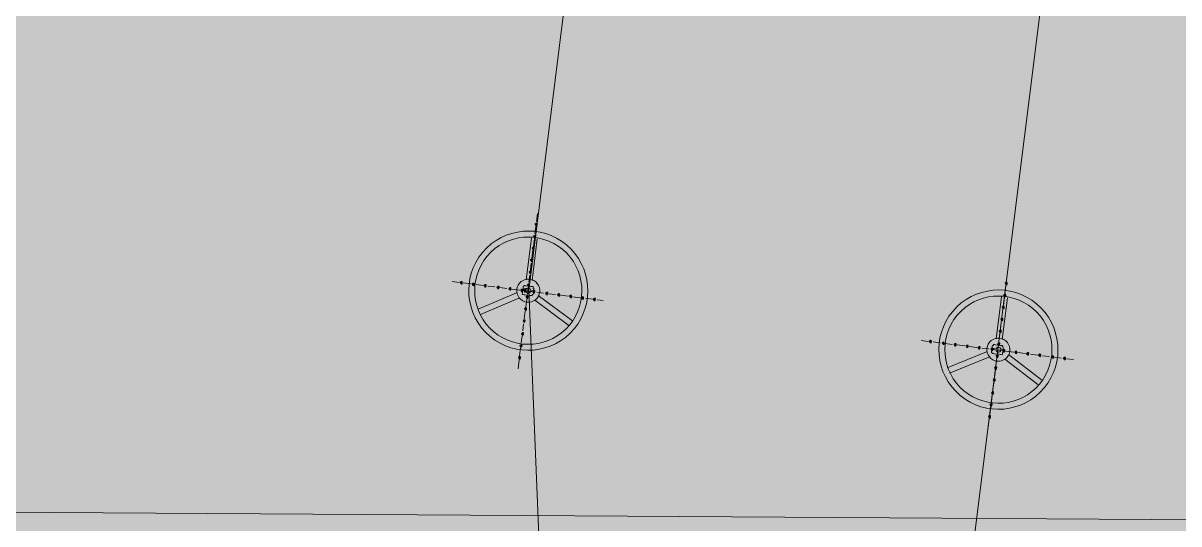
# Model space of a CAD drawing. Header units: metres. Extents: x -4 to 509425, y 7549 to 4732445.
# Drawn here: x 475985.81 to 475995.58, y 4719731.63 to 4719735.86 of the extents above; entities that cross this region are included whole.
import ezdxf

# ---------------------------------------------------------------- set-up
doc = ezdxf.new("R2010")
doc.units = ezdxf.units.M
doc.header["$LTSCALE"] = 0.01
doc.header["$MEASUREMENT"] = 0
doc.layers.get('0').update_dxf_attribs({"lineweight": 0})
doc.layers.add('_SUBESTACIÓN', color=1, linetype='Continuous')
doc.layers.add('SUBESTACION LA VID', color=253, linetype='Continuous')

# ---------------------------------------------------------------- blocks, each defined once
blk = doc.blocks.new('A$Cfff6051d')
at = {"layer": 'SUBESTACION LA VID', "transparency": 33554687}
h = blk.add_hatch(color=256, dxfattribs=at)
h.dxf.hatch_style = 2
h.paths.add_polyline_path([(475990.1581, 4719734.1615), (475990.1591, 4719734.1699), (475990.1507, 4719734.1709), (475990.1413, 4719734.1636), (475990.1486, 4719734.1541), (475990.157, 4719734.1531)])
h = blk.add_hatch(color=256, dxfattribs=at)
h.dxf.hatch_style = 2
h.paths.add_polyline_path([(475990.1454, 4719734.0607), (475990.1465, 4719734.0691), (475990.1381, 4719734.0701), (475990.1286, 4719734.0628), (475990.136, 4719734.0533), (475990.1444, 4719734.0523)])
h = blk.add_hatch(color=256, dxfattribs=at)
h.dxf.hatch_style = 2
h.paths.add_polyline_path([(475990.1328, 4719733.9599), (475990.1338, 4719733.9683), (475990.1254, 4719733.9693), (475990.116, 4719733.962), (475990.1233, 4719733.9525), (475990.1317, 4719733.9515)])
h = blk.add_hatch(color=256, dxfattribs=at)
h.dxf.hatch_style = 2
h.paths.add_polyline_path([(475990.1202, 4719733.8591), (475990.1212, 4719733.8675), (475990.1128, 4719733.8685), (475990.1034, 4719733.8612), (475990.1107, 4719733.8517), (475990.1191, 4719733.8507)])
h = blk.add_hatch(color=256, dxfattribs=at)
h.dxf.hatch_style = 2
h.paths.add_polyline_path([(475990.1075, 4719733.7583), (475990.1086, 4719733.7667), (475990.1002, 4719733.7677), (475990.0907, 4719733.7604), (475990.0981, 4719733.7509), (475990.1065, 4719733.7499)])
h = blk.add_hatch(color=256, dxfattribs=at)
h.dxf.hatch_style = 2
h.paths.add_polyline_path([(475989.5247, 4719733.6692), (475989.5257, 4719733.6776), (475989.5173, 4719733.6787), (475989.5079, 4719733.6713), (475989.5152, 4719733.6619), (475989.5236, 4719733.6608)])
h = blk.add_hatch(color=256, dxfattribs=at)
h.dxf.hatch_style = 2
h.paths.add_polyline_path([(475989.6255, 4719733.6566), (475989.6265, 4719733.665), (475989.6181, 4719733.6661), (475989.6087, 4719733.6587), (475989.616, 4719733.6492), (475989.6244, 4719733.6482)])
h = blk.add_hatch(color=256, dxfattribs=at)
h.dxf.hatch_style = 2
h.paths.add_polyline_path([(475994.1314, 4719733.6634), (475994.1325, 4719733.6718), (475994.1241, 4719733.6728), (475994.1146, 4719733.6655), (475994.122, 4719733.656), (475994.1304, 4719733.655)])
h = blk.add_hatch(color=256, dxfattribs=at)
h.dxf.hatch_style = 2
h.paths.add_polyline_path([(475989.7263, 4719733.644), (475989.7273, 4719733.6524), (475989.7189, 4719733.6534), (475989.7095, 4719733.6461), (475989.7168, 4719733.6366), (475989.7252, 4719733.6356)])
h = blk.add_hatch(color=256, dxfattribs=at)
h.dxf.hatch_style = 2
h.paths.add_polyline_path([(475989.8355, 4719733.6303), (475989.8365, 4719733.6387), (475989.8281, 4719733.6397), (475989.8187, 4719733.6324), (475989.826, 4719733.6229), (475989.8344, 4719733.6219)])
h = blk.add_hatch(color=256, dxfattribs=at)
h.dxf.hatch_style = 2
h.paths.add_polyline_path([(475989.9363, 4719733.6176), (475989.9374, 4719733.626), (475989.929, 4719733.6271), (475989.9195, 4719733.6197), (475989.9268, 4719733.6103), (475989.9352, 4719733.6092)])
h = blk.add_hatch(color=256, dxfattribs=at)
h.dxf.hatch_style = 2
h.paths.add_polyline_path([(475990.0371, 4719733.605), (475990.0382, 4719733.6134), (475990.0298, 4719733.6144), (475990.0203, 4719733.6071), (475990.0277, 4719733.5976), (475990.0361, 4719733.5966)])
h = blk.add_hatch(color=256, dxfattribs=at)
h.dxf.hatch_style = 2
h.paths.add_polyline_path([(475990.0623, 4719733.6018), (475990.0634, 4719733.6102), (475990.055, 4719733.6113), (475990.0455, 4719733.6039), (475990.0529, 4719733.5945), (475990.0613, 4719733.5934)])
h = blk.add_hatch(color=256, dxfattribs=at)
h.dxf.hatch_style = 2
h.paths.add_polyline_path([(475990.0634, 4719733.6102), (475990.0644, 4719733.6186), (475990.056, 4719733.6197), (475990.0466, 4719733.6123), (475990.0539, 4719733.6029), (475990.0623, 4719733.6018)])
h = blk.add_hatch(color=256, dxfattribs=at)
h.dxf.hatch_style = 2
h.paths.add_polyline_path([(475990.0938, 4719733.6491), (475990.0949, 4719733.6575), (475990.0865, 4719733.6585), (475990.077, 4719733.6512), (475990.0844, 4719733.6417), (475990.0928, 4719733.6407)])
h = blk.add_hatch(color=256, dxfattribs=at)
h.dxf.hatch_style = 2
h.paths.add_polyline_path([(475990.1379, 4719733.5924), (475990.139, 4719733.6008), (475990.1306, 4719733.6018), (475990.1211, 4719733.5945), (475990.1285, 4719733.585), (475990.1369, 4719733.584)])
h = blk.add_hatch(color=256, dxfattribs=at)
h.dxf.hatch_style = 2
h.paths.add_polyline_path([(475990.2471, 4719733.5787), (475990.2482, 4719733.5871), (475990.2398, 4719733.5881), (475990.2303, 4719733.5808), (475990.2377, 4719733.5713), (475990.2461, 4719733.5703)])
h = blk.add_hatch(color=256, dxfattribs=at)
h.dxf.hatch_style = 2
h.paths.add_polyline_path([(475990.3479, 4719733.566), (475990.349, 4719733.5744), (475990.3406, 4719733.5755), (475990.3311, 4719733.5681), (475990.3385, 4719733.5587), (475990.3469, 4719733.5576)])
h = blk.add_hatch(color=256, dxfattribs=at)
h.dxf.hatch_style = 2
h.paths.add_polyline_path([(475994.1188, 4719733.5626), (475994.1198, 4719733.571), (475994.1114, 4719733.572), (475994.102, 4719733.5647), (475994.1093, 4719733.5552), (475994.1177, 4719733.5542)])
h = blk.add_hatch(color=256, dxfattribs=at)
h.dxf.hatch_style = 2
h.paths.add_polyline_path([(475990.0812, 4719733.5483), (475990.0822, 4719733.5567), (475990.0738, 4719733.5577), (475990.0644, 4719733.5504), (475990.0717, 4719733.5409), (475990.0801, 4719733.5399)])
h = blk.add_hatch(color=256, dxfattribs=at)
h.dxf.hatch_style = 2
h.paths.add_polyline_path([(475990.4487, 4719733.5534), (475990.4498, 4719733.5618), (475990.4414, 4719733.5628), (475990.4319, 4719733.5555), (475990.4393, 4719733.546), (475990.4477, 4719733.545)])
h = blk.add_hatch(color=256, dxfattribs=at)
h.dxf.hatch_style = 2
h.paths.add_polyline_path([(475990.5495, 4719733.5408), (475990.5506, 4719733.5492), (475990.5422, 4719733.5502), (475990.5327, 4719733.5429), (475990.5401, 4719733.5334), (475990.5485, 4719733.5323)])
h = blk.add_hatch(color=256, dxfattribs=at)
h.dxf.hatch_style = 2
h.paths.add_polyline_path([(475990.6503, 4719733.5281), (475990.6514, 4719733.5365), (475990.643, 4719733.5376), (475990.6335, 4719733.5302), (475990.6409, 4719733.5208), (475990.6493, 4719733.5197)])
h = blk.add_hatch(color=256, dxfattribs=at)
h.dxf.hatch_style = 2
h.paths.add_polyline_path([(475994.1061, 4719733.4617), (475994.1072, 4719733.4701), (475994.0988, 4719733.4712), (475994.0893, 4719733.4639), (475994.0967, 4719733.4544), (475994.1051, 4719733.4533)])
h = blk.add_hatch(color=256, dxfattribs=at)
h.dxf.hatch_style = 2
h.paths.add_polyline_path([(475990.0685, 4719733.4475), (475990.0696, 4719733.4559), (475990.0612, 4719733.4569), (475990.0517, 4719733.4496), (475990.0591, 4719733.4401), (475990.0675, 4719733.4391)])
h = blk.add_hatch(color=256, dxfattribs=at)
h.dxf.hatch_style = 2
h.paths.add_polyline_path([(475990.0559, 4719733.3467), (475990.057, 4719733.3551), (475990.0486, 4719733.3561), (475990.0391, 4719733.3488), (475990.0465, 4719733.3393), (475990.0549, 4719733.3383)])
h = blk.add_hatch(color=256, dxfattribs=at)
h.dxf.hatch_style = 2
h.paths.add_polyline_path([(475994.0935, 4719733.3609), (475994.0946, 4719733.3693), (475994.0862, 4719733.3704), (475994.0767, 4719733.3631), (475994.0841, 4719733.3536), (475994.0925, 4719733.3525)])
h = blk.add_hatch(color=256, dxfattribs=at)
h.dxf.hatch_style = 2
h.paths.add_polyline_path([(475990.0422, 4719733.2375), (475990.0433, 4719733.2459), (475990.0349, 4719733.2469), (475990.0254, 4719733.2396), (475990.0328, 4719733.2301), (475990.0412, 4719733.2291)])
h = blk.add_hatch(color=256, dxfattribs=at)
h.dxf.hatch_style = 2
h.paths.add_polyline_path([(475993.4896, 4719733.1722), (475993.4907, 4719733.1806), (475993.4823, 4719733.1816), (475993.4728, 4719733.1743), (475993.4802, 4719733.1648), (475993.4886, 4719733.1637)])
h = blk.add_hatch(color=256, dxfattribs=at)
h.dxf.hatch_style = 2
h.paths.add_polyline_path([(475994.0809, 4719733.2601), (475994.0819, 4719733.2685), (475994.0735, 4719733.2696), (475994.0641, 4719733.2622), (475994.0714, 4719733.2528), (475994.0798, 4719733.2517)])
h = blk.add_hatch(color=256, dxfattribs=at)
h.dxf.hatch_style = 2
h.paths.add_polyline_path([(475990.0296, 4719733.1367), (475990.0306, 4719733.1451), (475990.0222, 4719733.1461), (475990.0128, 4719733.1388), (475990.0201, 4719733.1293), (475990.0285, 4719733.1283)])
h = blk.add_hatch(color=256, dxfattribs=at)
h.dxf.hatch_style = 2
h.paths.add_polyline_path([(475993.5988, 4719733.1585), (475993.5999, 4719733.1669), (475993.5915, 4719733.1679), (475993.582, 4719733.1606), (475993.5894, 4719733.1511), (475993.5978, 4719733.1501)])
h = blk.add_hatch(color=256, dxfattribs=at)
h.dxf.hatch_style = 2
h.paths.add_polyline_path([(475993.6997, 4719733.1458), (475993.7007, 4719733.1542), (475993.6923, 4719733.1553), (475993.6829, 4719733.1479), (475993.6902, 4719733.1385), (475993.6986, 4719733.1374)])
h = blk.add_hatch(color=256, dxfattribs=at)
h.dxf.hatch_style = 2
h.paths.add_polyline_path([(475993.8005, 4719733.1332), (475993.8015, 4719733.1416), (475993.7931, 4719733.1426), (475993.7837, 4719733.1353), (475993.791, 4719733.1258), (475993.7994, 4719733.1248)])
h = blk.add_hatch(color=256, dxfattribs=at)
h.dxf.hatch_style = 2
h.paths.add_polyline_path([(475993.9013, 4719733.1205), (475993.9023, 4719733.1289), (475993.8939, 4719733.13), (475993.8845, 4719733.1227), (475993.8918, 4719733.1132), (475993.9002, 4719733.1121)])
h = blk.add_hatch(color=256, dxfattribs=at)
h.dxf.hatch_style = 2
h.paths.add_polyline_path([(475994.0105, 4719733.1069), (475994.0115, 4719733.1153), (475994.0031, 4719733.1163), (475993.9937, 4719733.109), (475994.001, 4719733.0995), (475994.0094, 4719733.0985)])
h = blk.add_hatch(color=256, dxfattribs=at)
h.dxf.hatch_style = 2
h.paths.add_polyline_path([(475994.0672, 4719733.1509), (475994.0682, 4719733.1593), (475994.0598, 4719733.1604), (475994.0504, 4719733.153), (475994.0577, 4719733.1436), (475994.0661, 4719733.1425)])
h = blk.add_hatch(color=256, dxfattribs=at)
h.dxf.hatch_style = 2
h.paths.add_polyline_path([(475994.1113, 4719733.0942), (475994.1123, 4719733.1026), (475994.1039, 4719733.1037), (475994.0945, 4719733.0963), (475994.1018, 4719733.0869), (475994.1102, 4719733.0858)])
h = blk.add_hatch(color=256, dxfattribs=at)
h.dxf.hatch_style = 2
h.paths.add_polyline_path([(475994.2121, 4719733.0816), (475994.2131, 4719733.09), (475994.2047, 4719733.091), (475994.1953, 4719733.0837), (475994.2026, 4719733.0742), (475994.211, 4719733.0732)])
h = blk.add_hatch(color=256, dxfattribs=at)
h.dxf.hatch_style = 2
h.paths.add_polyline_path([(475994.3129, 4719733.0689), (475994.3139, 4719733.0773), (475994.3055, 4719733.0784), (475994.2961, 4719733.071), (475994.3034, 4719733.0616), (475994.3118, 4719733.0605)])
h = blk.add_hatch(color=256, dxfattribs=at)
h.dxf.hatch_style = 2
h.paths.add_polyline_path([(475990.0169, 4719733.0358), (475990.018, 4719733.0442), (475990.0096, 4719733.0453), (475990.0001, 4719733.038), (475990.0075, 4719733.0285), (475990.0159, 4719733.0274)])
h = blk.add_hatch(color=256, dxfattribs=at)
h.dxf.hatch_style = 2
h.paths.add_polyline_path([(475994.0545, 4719733.0501), (475994.0556, 4719733.0585), (475994.0472, 4719733.0596), (475994.0377, 4719733.0522), (475994.0451, 4719733.0428), (475994.0535, 4719733.0417)])
h = blk.add_hatch(color=256, dxfattribs=at)
h.dxf.hatch_style = 2
h.paths.add_polyline_path([(475994.4137, 4719733.0563), (475994.4147, 4719733.0647), (475994.4063, 4719733.0658), (475994.3969, 4719733.0584), (475994.4042, 4719733.049), (475994.4126, 4719733.0479)])
h = blk.add_hatch(color=256, dxfattribs=at)
h.dxf.hatch_style = 2
h.paths.add_polyline_path([(475994.5229, 4719733.0426), (475994.5239, 4719733.051), (475994.5155, 4719733.0521), (475994.5061, 4719733.0447), (475994.5134, 4719733.0353), (475994.5218, 4719733.0342)])
h = blk.add_hatch(color=256, dxfattribs=at)
h.dxf.hatch_style = 2
h.paths.add_polyline_path([(475994.6237, 4719733.03), (475994.6247, 4719733.0384), (475994.6163, 4719733.0394), (475994.6069, 4719733.0321), (475994.6142, 4719733.0226), (475994.6226, 4719733.0216)])
h = blk.add_hatch(color=256, dxfattribs=at)
h.dxf.hatch_style = 2
h.paths.add_polyline_path([(475994.0419, 4719732.9493), (475994.043, 4719732.9577), (475994.0346, 4719732.9588), (475994.0251, 4719732.9514), (475994.0325, 4719732.942), (475994.0409, 4719732.9409)])
h = blk.add_hatch(color=256, dxfattribs=at)
h.dxf.hatch_style = 2
h.paths.add_polyline_path([(475994.0293, 4719732.8485), (475994.0303, 4719732.8569), (475994.0219, 4719732.858), (475994.0125, 4719732.8506), (475994.0198, 4719732.8412), (475994.0282, 4719732.8401)])
h = blk.add_hatch(color=256, dxfattribs=at)
h.dxf.hatch_style = 2
h.paths.add_polyline_path([(475994.0156, 4719732.7393), (475994.0166, 4719732.7477), (475994.0082, 4719732.7488), (475993.9988, 4719732.7414), (475994.0061, 4719732.732), (475994.0145, 4719732.7309)])
h = blk.add_hatch(color=256, dxfattribs=at)
h.dxf.hatch_style = 2
h.paths.add_polyline_path([(475994.0029, 4719732.6385), (475994.004, 4719732.6469), (475993.9956, 4719732.648), (475993.9861, 4719732.6406), (475993.9935, 4719732.6312), (475994.0019, 4719732.6301)])
h = blk.add_hatch(color=256, dxfattribs=at)
h.dxf.hatch_style = 2
h.paths.add_polyline_path([(475993.9903, 4719732.5377), (475993.9914, 4719732.5461), (475993.983, 4719732.5472), (475993.9735, 4719732.5398), (475993.9808, 4719732.5304), (475993.9892, 4719732.5293)])
at = {"layer": 'SUBESTACION LA VID', "lineweight": 15}
for p, q in [((475994.4621, 4719736.3693), (475993.4427, 4719728.2378)), ((475990.1613, 4719734.255), (475990.1528, 4719734.1877)), ((475990.1476, 4719734.1457), (475990.1402, 4719734.0869)), ((475990.1097, 4719734.0481), (475990.0655, 4719733.6953)), ((475990.1159, 4719733.689), (475990.1601, 4719734.0418)), ((475990.1349, 4719734.0449), (475990.1265, 4719733.9777)), ((475990.1223, 4719733.9441), (475990.1139, 4719733.8769)), ((475990.1086, 4719733.8349), (475990.1012, 4719733.7761)), ((475989.4407, 4719733.6798), (475989.4995, 4719733.6724)), ((475989.5331, 4719733.6682), (475989.6003, 4719733.6598)), ((475990.096, 4719733.7341), (475990.0886, 4719733.6753)), ((475994.1346, 4719733.7568), (475994.1262, 4719733.6896)), ((475989.6423, 4719733.6545), (475989.7011, 4719733.6471)), ((475989.9835, 4719733.5861), (475989.659, 4719733.4476)), ((475989.7431, 4719733.6419), (475989.8019, 4719733.6345)), ((475989.8439, 4719733.6292), (475989.9027, 4719733.6218)), ((475989.9447, 4719733.6166), (475990.0119, 4719733.6082)), ((475990.0455, 4719733.6039), (475990.1127, 4719733.5955)), ((475990.0833, 4719733.6333), (475990.0759, 4719733.5745)), ((475990.1547, 4719733.5902), (475990.2135, 4719733.5829)), ((475990.2555, 4719733.5776), (475990.3143, 4719733.5702)), ((475994.1209, 4719733.6476), (475994.1135, 4719733.5888)), ((475989.679, 4719733.4025), (475990.0035, 4719733.5409)), ((475990.0707, 4719733.5325), (475990.0623, 4719733.4653)), ((475990.1379, 4719733.5241), (475990.4266, 4719733.3087)), ((475990.457, 4719733.3476), (475990.1684, 4719733.5629)), ((475990.3563, 4719733.565), (475990.4235, 4719733.5565)), ((475990.4571, 4719733.5523), (475990.5243, 4719733.5439)), ((475990.5663, 4719733.5386), (475990.6251, 4719733.5313)), ((475990.6671, 4719733.526), (475990.7175, 4719733.5197)), ((475994.0831, 4719733.55), (475994.0388, 4719733.1971)), ((475994.0893, 4719733.1908), (475994.1335, 4719733.5436)), ((475994.1083, 4719733.5468), (475994.0999, 4719733.4796)), ((475990.058, 4719733.4317), (475990.0496, 4719733.3645)), ((475994.0956, 4719733.446), (475994.0872, 4719733.3788)), ((475990.0444, 4719733.3225), (475990.037, 4719733.2637)), ((475994.082, 4719733.3368), (475994.0746, 4719733.278)), ((475990.0317, 4719733.2217), (475990.0243, 4719733.1629)), ((475993.4056, 4719733.1827), (475993.4644, 4719733.1753)), ((475994.0693, 4719733.236), (475994.0619, 4719733.1772)), ((475990.0191, 4719733.1209), (475990.0107, 4719733.0537)), ((475993.5064, 4719733.17), (475993.5652, 4719733.1627)), ((475993.6072, 4719733.1574), (475993.6661, 4719733.15)), ((475993.9569, 4719733.088), (475993.624, 4719732.9505)), ((475993.7081, 4719733.1448), (475993.7753, 4719733.1363)), ((475993.8089, 4719733.1321), (475993.8761, 4719733.1237)), ((475993.9181, 4719733.1184), (475993.9769, 4719733.1111)), ((475994.0189, 4719733.1058), (475994.0777, 4719733.0984)), ((475994.0189, 4719733.1058), (475994.0273, 4719733.1047)), ((475994.0199, 4719733.1142), (475994.0283, 4719733.1131)), ((475994.0567, 4719733.1352), (475994.0493, 4719733.0764)), ((475994.1197, 4719733.0932), (475994.1869, 4719733.0847)), ((475994.2205, 4719733.0805), (475994.2877, 4719733.0721)), ((475990.0064, 4719733.0201), (475989.997, 4719732.9445)), ((475993.6439, 4719732.9054), (475993.9768, 4719733.0428)), ((475994.044, 4719733.0344), (475994.0356, 4719732.9672)), ((475994.1112, 4719733.026), (475994.3915, 4719732.8116)), ((475994.422, 4719732.8505), (475994.1417, 4719733.0648)), ((475994.3297, 4719733.0668), (475994.3885, 4719733.0595)), ((475994.4305, 4719733.0542), (475994.4893, 4719733.0468)), ((475994.5313, 4719733.0416), (475994.5901, 4719733.0342)), ((475994.6321, 4719733.0289), (475994.6909, 4719733.0216)), ((475994.0314, 4719732.9336), (475994.023, 4719732.8664)), ((475994.0177, 4719732.8244), (475994.0103, 4719732.7656)), ((475994.0051, 4719732.7236), (475993.9977, 4719732.6648)), ((475993.9924, 4719732.6228), (475993.984, 4719732.5556)), ((475993.9798, 4719732.522), (475993.9703, 4719732.4464))]:
    blk.add_line(p, q, dxfattribs=at)
for points in [[(475990.2842, 4719728.7703), (475990.0886, 4719733.6071), (475990.4972, 4719736.8664)], [(475990.1043, 4719733.5966), (475990.1295, 4719733.5934), (475990.1285, 4719733.585), (475990.1274, 4719733.5766), (475990.1179, 4719733.5693), (475990.1169, 4719733.5609), (475990.1085, 4719733.5619), (475990.1001, 4719733.563), (475990.0917, 4719733.564), (475990.0581, 4719733.5682), (475990.0497, 4719733.5693), (475990.0413, 4719733.5703), (475990.0329, 4719733.5714), (475990.0339, 4719733.5798), (475990.035, 4719733.5882), (475990.0361, 4719733.5966), (475990.0371, 4719733.605), (475990.0539, 4719733.6029)], [(475990.1054, 4719733.605), (475990.1306, 4719733.6018), (475990.1316, 4719733.6102), (475990.1327, 4719733.6186), (475990.1243, 4719733.6197), (475990.1253, 4719733.6281), (475990.1264, 4719733.6365), (475990.118, 4719733.6375), (475990.1096, 4719733.6386), (475990.1012, 4719733.6396), (475990.0676, 4719733.6438), (475990.0592, 4719733.6449), (475990.0508, 4719733.6459), (475990.0413, 4719733.6386), (475990.0403, 4719733.6302), (475990.0392, 4719733.6218), (475990.0382, 4719733.6134), (475990.055, 4719733.6113)], [(475994.0693, 4719733.0995), (475994.0945, 4719733.0963), (475994.0934, 4719733.0879), (475994.0924, 4719733.0795), (475994.0913, 4719733.0711), (475994.0903, 4719733.0627), (475994.0819, 4719733.0638), (475994.0735, 4719733.0648), (475994.0651, 4719733.0659), (475994.0231, 4719733.0711), (475994.0147, 4719733.0722), (475994.0063, 4719733.0733), (475993.9989, 4719733.0827), (475994, 4719733.0911), (475994.001, 4719733.0995), (475994.0021, 4719733.1079), (475994.0189, 4719733.1058)], [(475994.0703, 4719733.1079), (475994.0955, 4719733.1047), (475994.0966, 4719733.1131), (475994.0976, 4719733.1215), (475994.0987, 4719733.1299), (475994.0903, 4719733.131), (475994.0913, 4719733.1394), (475994.0829, 4719733.1404), (475994.0745, 4719733.1415), (475994.0325, 4719733.1467), (475994.0241, 4719733.1478), (475994.0157, 4719733.1489), (475994.0147, 4719733.1405), (475994.0063, 4719733.1415), (475994.0052, 4719733.1331), (475994.0042, 4719733.1247), (475994.0031, 4719733.1163), (475994.0199, 4719733.1142)]]:
    blk.add_lwpolyline(points, dxfattribs=at)
at = {"layer": 'SUBESTACION LA VID'}
for points in [[(475990.1581, 4719734.1615), (475990.1591, 4719734.1699), (475990.1507, 4719734.1709), (475990.1413, 4719734.1636), (475990.1486, 4719734.1541), (475990.157, 4719734.1531)], [(475990.1454, 4719734.0607), (475990.1465, 4719734.0691), (475990.1381, 4719734.0701), (475990.1286, 4719734.0628), (475990.136, 4719734.0533), (475990.1444, 4719734.0523)], [(475990.1328, 4719733.9599), (475990.1338, 4719733.9683), (475990.1254, 4719733.9693), (475990.116, 4719733.962), (475990.1233, 4719733.9525), (475990.1317, 4719733.9515)], [(475990.1202, 4719733.8591), (475990.1212, 4719733.8675), (475990.1128, 4719733.8685), (475990.1034, 4719733.8612), (475990.1107, 4719733.8517), (475990.1191, 4719733.8507)], [(475990.1075, 4719733.7583), (475990.1086, 4719733.7667), (475990.1002, 4719733.7677), (475990.0907, 4719733.7604), (475990.0981, 4719733.7509), (475990.1065, 4719733.7499)], [(475989.5247, 4719733.6692), (475989.5257, 4719733.6776), (475989.5173, 4719733.6787), (475989.5079, 4719733.6713), (475989.5152, 4719733.6619), (475989.5236, 4719733.6608)], [(475989.6255, 4719733.6566), (475989.6265, 4719733.665), (475989.6181, 4719733.6661), (475989.6087, 4719733.6587), (475989.616, 4719733.6492), (475989.6244, 4719733.6482)], [(475994.1314, 4719733.6634), (475994.1325, 4719733.6718), (475994.1241, 4719733.6728), (475994.1146, 4719733.6655), (475994.122, 4719733.656), (475994.1304, 4719733.655)], [(475989.7263, 4719733.644), (475989.7273, 4719733.6524), (475989.7189, 4719733.6534), (475989.7095, 4719733.6461), (475989.7168, 4719733.6366), (475989.7252, 4719733.6356)], [(475989.8355, 4719733.6303), (475989.8365, 4719733.6387), (475989.8281, 4719733.6397), (475989.8187, 4719733.6324), (475989.826, 4719733.6229), (475989.8344, 4719733.6219)], [(475989.9363, 4719733.6176), (475989.9374, 4719733.626), (475989.929, 4719733.6271), (475989.9195, 4719733.6197), (475989.9268, 4719733.6103), (475989.9352, 4719733.6092)], [(475990.0371, 4719733.605), (475990.0382, 4719733.6134), (475990.0298, 4719733.6144), (475990.0203, 4719733.6071), (475990.0277, 4719733.5976), (475990.0361, 4719733.5966)], [(475990.0623, 4719733.6018), (475990.0634, 4719733.6102), (475990.055, 4719733.6113), (475990.0455, 4719733.6039), (475990.0529, 4719733.5945), (475990.0613, 4719733.5934)], [(475990.0634, 4719733.6102), (475990.0644, 4719733.6186), (475990.056, 4719733.6197), (475990.0466, 4719733.6123), (475990.0539, 4719733.6029), (475990.0623, 4719733.6018)], [(475990.0938, 4719733.6491), (475990.0949, 4719733.6575), (475990.0865, 4719733.6585), (475990.077, 4719733.6512), (475990.0844, 4719733.6417), (475990.0928, 4719733.6407)], [(475990.1379, 4719733.5924), (475990.139, 4719733.6008), (475990.1306, 4719733.6018), (475990.1211, 4719733.5945), (475990.1285, 4719733.585), (475990.1369, 4719733.584)], [(475990.2471, 4719733.5787), (475990.2482, 4719733.5871), (475990.2398, 4719733.5881), (475990.2303, 4719733.5808), (475990.2377, 4719733.5713), (475990.2461, 4719733.5703)], [(475990.3479, 4719733.566), (475990.349, 4719733.5744), (475990.3406, 4719733.5755), (475990.3311, 4719733.5681), (475990.3385, 4719733.5587), (475990.3469, 4719733.5576)], [(475994.1188, 4719733.5626), (475994.1198, 4719733.571), (475994.1114, 4719733.572), (475994.102, 4719733.5647), (475994.1093, 4719733.5552), (475994.1177, 4719733.5542)], [(475990.0812, 4719733.5483), (475990.0822, 4719733.5567), (475990.0738, 4719733.5577), (475990.0644, 4719733.5504), (475990.0717, 4719733.5409), (475990.0801, 4719733.5399)], [(475990.4487, 4719733.5534), (475990.4498, 4719733.5618), (475990.4414, 4719733.5628), (475990.4319, 4719733.5555), (475990.4393, 4719733.546), (475990.4477, 4719733.545)], [(475990.5495, 4719733.5408), (475990.5506, 4719733.5492), (475990.5422, 4719733.5502), (475990.5327, 4719733.5429), (475990.5401, 4719733.5334), (475990.5485, 4719733.5323)], [(475990.6503, 4719733.5281), (475990.6514, 4719733.5365), (475990.643, 4719733.5376), (475990.6335, 4719733.5302), (475990.6409, 4719733.5208), (475990.6493, 4719733.5197)], [(475994.1061, 4719733.4617), (475994.1072, 4719733.4701), (475994.0988, 4719733.4712), (475994.0893, 4719733.4639), (475994.0967, 4719733.4544), (475994.1051, 4719733.4533)], [(475990.0685, 4719733.4475), (475990.0696, 4719733.4559), (475990.0612, 4719733.4569), (475990.0517, 4719733.4496), (475990.0591, 4719733.4401), (475990.0675, 4719733.4391)], [(475990.0559, 4719733.3467), (475990.057, 4719733.3551), (475990.0486, 4719733.3561), (475990.0391, 4719733.3488), (475990.0465, 4719733.3393), (475990.0549, 4719733.3383)], [(475994.0935, 4719733.3609), (475994.0946, 4719733.3693), (475994.0862, 4719733.3704), (475994.0767, 4719733.3631), (475994.0841, 4719733.3536), (475994.0925, 4719733.3525)], [(475990.0422, 4719733.2375), (475990.0433, 4719733.2459), (475990.0349, 4719733.2469), (475990.0254, 4719733.2396), (475990.0328, 4719733.2301), (475990.0412, 4719733.2291)], [(475993.4896, 4719733.1722), (475993.4907, 4719733.1806), (475993.4823, 4719733.1816), (475993.4728, 4719733.1743), (475993.4802, 4719733.1648), (475993.4886, 4719733.1637)], [(475994.0809, 4719733.2601), (475994.0819, 4719733.2685), (475994.0735, 4719733.2696), (475994.0641, 4719733.2622), (475994.0714, 4719733.2528), (475994.0798, 4719733.2517)], [(475990.0296, 4719733.1367), (475990.0306, 4719733.1451), (475990.0222, 4719733.1461), (475990.0128, 4719733.1388), (475990.0201, 4719733.1293), (475990.0285, 4719733.1283)], [(475993.5988, 4719733.1585), (475993.5999, 4719733.1669), (475993.5915, 4719733.1679), (475993.582, 4719733.1606), (475993.5894, 4719733.1511), (475993.5978, 4719733.1501)], [(475993.6997, 4719733.1458), (475993.7007, 4719733.1542), (475993.6923, 4719733.1553), (475993.6829, 4719733.1479), (475993.6902, 4719733.1385), (475993.6986, 4719733.1374)], [(475993.8005, 4719733.1332), (475993.8015, 4719733.1416), (475993.7931, 4719733.1426), (475993.7837, 4719733.1353), (475993.791, 4719733.1258), (475993.7994, 4719733.1248)], [(475993.9013, 4719733.1205), (475993.9023, 4719733.1289), (475993.8939, 4719733.13), (475993.8845, 4719733.1227), (475993.8918, 4719733.1132), (475993.9002, 4719733.1121)], [(475994.0105, 4719733.1069), (475994.0115, 4719733.1153), (475994.0031, 4719733.1163), (475993.9937, 4719733.109), (475994.001, 4719733.0995), (475994.0094, 4719733.0985)], [(475994.0672, 4719733.1509), (475994.0682, 4719733.1593), (475994.0598, 4719733.1604), (475994.0504, 4719733.153), (475994.0577, 4719733.1436), (475994.0661, 4719733.1425)], [(475994.1113, 4719733.0942), (475994.1123, 4719733.1026), (475994.1039, 4719733.1037), (475994.0945, 4719733.0963), (475994.1018, 4719733.0869), (475994.1102, 4719733.0858)], [(475994.2121, 4719733.0816), (475994.2131, 4719733.09), (475994.2047, 4719733.091), (475994.1953, 4719733.0837), (475994.2026, 4719733.0742), (475994.211, 4719733.0732)], [(475994.3129, 4719733.0689), (475994.3139, 4719733.0773), (475994.3055, 4719733.0784), (475994.2961, 4719733.071), (475994.3034, 4719733.0616), (475994.3118, 4719733.0605)], [(475990.0169, 4719733.0358), (475990.018, 4719733.0442), (475990.0096, 4719733.0453), (475990.0001, 4719733.038), (475990.0075, 4719733.0285), (475990.0159, 4719733.0274)], [(475994.0545, 4719733.0501), (475994.0556, 4719733.0585), (475994.0472, 4719733.0596), (475994.0377, 4719733.0522), (475994.0451, 4719733.0428), (475994.0535, 4719733.0417)], [(475994.4137, 4719733.0563), (475994.4147, 4719733.0647), (475994.4063, 4719733.0658), (475994.3969, 4719733.0584), (475994.4042, 4719733.049), (475994.4126, 4719733.0479)], [(475994.5229, 4719733.0426), (475994.5239, 4719733.051), (475994.5155, 4719733.0521), (475994.5061, 4719733.0447), (475994.5134, 4719733.0353), (475994.5218, 4719733.0342)], [(475994.6237, 4719733.03), (475994.6247, 4719733.0384), (475994.6163, 4719733.0394), (475994.6069, 4719733.0321), (475994.6142, 4719733.0226), (475994.6226, 4719733.0216)], [(475994.0419, 4719732.9493), (475994.043, 4719732.9577), (475994.0346, 4719732.9588), (475994.0251, 4719732.9514), (475994.0325, 4719732.942), (475994.0409, 4719732.9409)], [(475994.0293, 4719732.8485), (475994.0303, 4719732.8569), (475994.0219, 4719732.858), (475994.0125, 4719732.8506), (475994.0198, 4719732.8412), (475994.0282, 4719732.8401)], [(475994.0156, 4719732.7393), (475994.0166, 4719732.7477), (475994.0082, 4719732.7488), (475993.9988, 4719732.7414), (475994.0061, 4719732.732), (475994.0145, 4719732.7309)], [(475994.0029, 4719732.6385), (475994.004, 4719732.6469), (475993.9956, 4719732.648), (475993.9861, 4719732.6406), (475993.9935, 4719732.6312), (475994.0019, 4719732.6301)], [(475993.9903, 4719732.5377), (475993.9914, 4719732.5461), (475993.983, 4719732.5472), (475993.9735, 4719732.5398), (475993.9808, 4719732.5304), (475993.9892, 4719732.5293)]]:
    blk.add_lwpolyline(points, close=True, dxfattribs=at)
at = {"layer": 'SUBESTACION LA VID', "lineweight": 0}
for points in [[(475990.1581, 4719734.1615), (475990.1591, 4719734.1699), (475990.1507, 4719734.1709), (475990.1413, 4719734.1636), (475990.1486, 4719734.1541), (475990.157, 4719734.1531)], [(475990.1454, 4719734.0607), (475990.1465, 4719734.0691), (475990.1381, 4719734.0701), (475990.1286, 4719734.0628), (475990.136, 4719734.0533), (475990.1444, 4719734.0523)], [(475990.1328, 4719733.9599), (475990.1338, 4719733.9683), (475990.1254, 4719733.9693), (475990.116, 4719733.962), (475990.1233, 4719733.9525), (475990.1317, 4719733.9515)], [(475990.1202, 4719733.8591), (475990.1212, 4719733.8675), (475990.1128, 4719733.8685), (475990.1034, 4719733.8612), (475990.1107, 4719733.8517), (475990.1191, 4719733.8507)], [(475990.1075, 4719733.7583), (475990.1086, 4719733.7667), (475990.1002, 4719733.7677), (475990.0907, 4719733.7604), (475990.0981, 4719733.7509), (475990.1065, 4719733.7499)], [(475989.5247, 4719733.6692), (475989.5257, 4719733.6776), (475989.5173, 4719733.6787), (475989.5079, 4719733.6713), (475989.5152, 4719733.6619), (475989.5236, 4719733.6608)], [(475989.6255, 4719733.6566), (475989.6265, 4719733.665), (475989.6181, 4719733.6661), (475989.6087, 4719733.6587), (475989.616, 4719733.6492), (475989.6244, 4719733.6482)], [(475994.1314, 4719733.6634), (475994.1325, 4719733.6718), (475994.1241, 4719733.6728), (475994.1146, 4719733.6655), (475994.122, 4719733.656), (475994.1304, 4719733.655)], [(475989.7263, 4719733.644), (475989.7273, 4719733.6524), (475989.7189, 4719733.6534), (475989.7095, 4719733.6461), (475989.7168, 4719733.6366), (475989.7252, 4719733.6356)], [(475989.8355, 4719733.6303), (475989.8365, 4719733.6387), (475989.8281, 4719733.6397), (475989.8187, 4719733.6324), (475989.826, 4719733.6229), (475989.8344, 4719733.6219)], [(475989.9363, 4719733.6176), (475989.9374, 4719733.626), (475989.929, 4719733.6271), (475989.9195, 4719733.6197), (475989.9268, 4719733.6103), (475989.9352, 4719733.6092)], [(475990.0371, 4719733.605), (475990.0382, 4719733.6134), (475990.0298, 4719733.6144), (475990.0203, 4719733.6071), (475990.0277, 4719733.5976), (475990.0361, 4719733.5966)], [(475990.0623, 4719733.6018), (475990.0634, 4719733.6102), (475990.055, 4719733.6113), (475990.0455, 4719733.6039), (475990.0529, 4719733.5945), (475990.0613, 4719733.5934)], [(475990.0634, 4719733.6102), (475990.0644, 4719733.6186), (475990.056, 4719733.6197), (475990.0466, 4719733.6123), (475990.0539, 4719733.6029), (475990.0623, 4719733.6018)], [(475990.0938, 4719733.6491), (475990.0949, 4719733.6575), (475990.0865, 4719733.6585), (475990.077, 4719733.6512), (475990.0844, 4719733.6417), (475990.0928, 4719733.6407)], [(475990.1379, 4719733.5924), (475990.139, 4719733.6008), (475990.1306, 4719733.6018), (475990.1211, 4719733.5945), (475990.1285, 4719733.585), (475990.1369, 4719733.584)], [(475990.2471, 4719733.5787), (475990.2482, 4719733.5871), (475990.2398, 4719733.5881), (475990.2303, 4719733.5808), (475990.2377, 4719733.5713), (475990.2461, 4719733.5703)], [(475990.3479, 4719733.566), (475990.349, 4719733.5744), (475990.3406, 4719733.5755), (475990.3311, 4719733.5681), (475990.3385, 4719733.5587), (475990.3469, 4719733.5576)], [(475994.1188, 4719733.5626), (475994.1198, 4719733.571), (475994.1114, 4719733.572), (475994.102, 4719733.5647), (475994.1093, 4719733.5552), (475994.1177, 4719733.5542)], [(475990.0812, 4719733.5483), (475990.0822, 4719733.5567), (475990.0738, 4719733.5577), (475990.0644, 4719733.5504), (475990.0717, 4719733.5409), (475990.0801, 4719733.5399)], [(475990.4487, 4719733.5534), (475990.4498, 4719733.5618), (475990.4414, 4719733.5628), (475990.4319, 4719733.5555), (475990.4393, 4719733.546), (475990.4477, 4719733.545)], [(475990.5495, 4719733.5408), (475990.5506, 4719733.5492), (475990.5422, 4719733.5502), (475990.5327, 4719733.5429), (475990.5401, 4719733.5334), (475990.5485, 4719733.5323)], [(475990.6503, 4719733.5281), (475990.6514, 4719733.5365), (475990.643, 4719733.5376), (475990.6335, 4719733.5302), (475990.6409, 4719733.5208), (475990.6493, 4719733.5197)], [(475994.1061, 4719733.4617), (475994.1072, 4719733.4701), (475994.0988, 4719733.4712), (475994.0893, 4719733.4639), (475994.0967, 4719733.4544), (475994.1051, 4719733.4533)], [(475990.0685, 4719733.4475), (475990.0696, 4719733.4559), (475990.0612, 4719733.4569), (475990.0517, 4719733.4496), (475990.0591, 4719733.4401), (475990.0675, 4719733.4391)], [(475990.0559, 4719733.3467), (475990.057, 4719733.3551), (475990.0486, 4719733.3561), (475990.0391, 4719733.3488), (475990.0465, 4719733.3393), (475990.0549, 4719733.3383)], [(475994.0935, 4719733.3609), (475994.0946, 4719733.3693), (475994.0862, 4719733.3704), (475994.0767, 4719733.3631), (475994.0841, 4719733.3536), (475994.0925, 4719733.3525)], [(475990.0422, 4719733.2375), (475990.0433, 4719733.2459), (475990.0349, 4719733.2469), (475990.0254, 4719733.2396), (475990.0328, 4719733.2301), (475990.0412, 4719733.2291)], [(475993.4896, 4719733.1722), (475993.4907, 4719733.1806), (475993.4823, 4719733.1816), (475993.4728, 4719733.1743), (475993.4802, 4719733.1648), (475993.4886, 4719733.1637)], [(475994.0809, 4719733.2601), (475994.0819, 4719733.2685), (475994.0735, 4719733.2696), (475994.0641, 4719733.2622), (475994.0714, 4719733.2528), (475994.0798, 4719733.2517)], [(475990.0296, 4719733.1367), (475990.0306, 4719733.1451), (475990.0222, 4719733.1461), (475990.0128, 4719733.1388), (475990.0201, 4719733.1293), (475990.0285, 4719733.1283)], [(475993.5988, 4719733.1585), (475993.5999, 4719733.1669), (475993.5915, 4719733.1679), (475993.582, 4719733.1606), (475993.5894, 4719733.1511), (475993.5978, 4719733.1501)], [(475993.6997, 4719733.1458), (475993.7007, 4719733.1542), (475993.6923, 4719733.1553), (475993.6829, 4719733.1479), (475993.6902, 4719733.1385), (475993.6986, 4719733.1374)], [(475993.8005, 4719733.1332), (475993.8015, 4719733.1416), (475993.7931, 4719733.1426), (475993.7837, 4719733.1353), (475993.791, 4719733.1258), (475993.7994, 4719733.1248)], [(475993.9013, 4719733.1205), (475993.9023, 4719733.1289), (475993.8939, 4719733.13), (475993.8845, 4719733.1227), (475993.8918, 4719733.1132), (475993.9002, 4719733.1121)], [(475994.0105, 4719733.1069), (475994.0115, 4719733.1153), (475994.0031, 4719733.1163), (475993.9937, 4719733.109), (475994.001, 4719733.0995), (475994.0094, 4719733.0985)], [(475994.0672, 4719733.1509), (475994.0682, 4719733.1593), (475994.0598, 4719733.1604), (475994.0504, 4719733.153), (475994.0577, 4719733.1436), (475994.0661, 4719733.1425)], [(475994.1113, 4719733.0942), (475994.1123, 4719733.1026), (475994.1039, 4719733.1037), (475994.0945, 4719733.0963), (475994.1018, 4719733.0869), (475994.1102, 4719733.0858)], [(475994.2121, 4719733.0816), (475994.2131, 4719733.09), (475994.2047, 4719733.091), (475994.1953, 4719733.0837), (475994.2026, 4719733.0742), (475994.211, 4719733.0732)], [(475994.3129, 4719733.0689), (475994.3139, 4719733.0773), (475994.3055, 4719733.0784), (475994.2961, 4719733.071), (475994.3034, 4719733.0616), (475994.3118, 4719733.0605)], [(475990.0169, 4719733.0358), (475990.018, 4719733.0442), (475990.0096, 4719733.0453), (475990.0001, 4719733.038), (475990.0075, 4719733.0285), (475990.0159, 4719733.0274)], [(475994.0545, 4719733.0501), (475994.0556, 4719733.0585), (475994.0472, 4719733.0596), (475994.0377, 4719733.0522), (475994.0451, 4719733.0428), (475994.0535, 4719733.0417)], [(475994.4137, 4719733.0563), (475994.4147, 4719733.0647), (475994.4063, 4719733.0658), (475994.3969, 4719733.0584), (475994.4042, 4719733.049), (475994.4126, 4719733.0479)], [(475994.5229, 4719733.0426), (475994.5239, 4719733.051), (475994.5155, 4719733.0521), (475994.5061, 4719733.0447), (475994.5134, 4719733.0353), (475994.5218, 4719733.0342)], [(475994.6237, 4719733.03), (475994.6247, 4719733.0384), (475994.6163, 4719733.0394), (475994.6069, 4719733.0321), (475994.6142, 4719733.0226), (475994.6226, 4719733.0216)], [(475994.0419, 4719732.9493), (475994.043, 4719732.9577), (475994.0346, 4719732.9588), (475994.0251, 4719732.9514), (475994.0325, 4719732.942), (475994.0409, 4719732.9409)], [(475994.0293, 4719732.8485), (475994.0303, 4719732.8569), (475994.0219, 4719732.858), (475994.0125, 4719732.8506), (475994.0198, 4719732.8412), (475994.0282, 4719732.8401)], [(475994.0156, 4719732.7393), (475994.0166, 4719732.7477), (475994.0082, 4719732.7488), (475993.9988, 4719732.7414), (475994.0061, 4719732.732), (475994.0145, 4719732.7309)], [(475994.0029, 4719732.6385), (475994.004, 4719732.6469), (475993.9956, 4719732.648), (475993.9861, 4719732.6406), (475993.9935, 4719732.6312), (475994.0019, 4719732.6301)], [(475993.9903, 4719732.5377), (475993.9914, 4719732.5461), (475993.983, 4719732.5472), (475993.9735, 4719732.5398), (475993.9808, 4719732.5304), (475993.9892, 4719732.5293)]]:
    blk.add_lwpolyline(points, close=True, dxfattribs=at)
at = {"layer": 'SUBESTACION LA VID', "lineweight": 15}
for points, knots in [([(475990.407, 4719733.9898), (475990.1936, 4719734.1683), (475989.8759, 4719734.14), (475989.6974, 4719733.9266), (475989.5189, 4719733.7132), (475989.5473, 4719733.3955), (475989.7607, 4719733.217), (475989.9741, 4719733.0385), (475990.2918, 4719733.0668), (475990.4702, 4719733.2802), (475990.6487, 4719733.4936), (475990.6204, 4719733.8113), (475990.407, 4719733.9898)], [0, 0, 0, 0, 1, 1, 1, 2, 2, 2, 3, 3, 3, 4, 4, 4, 4]), ([(475990.3745, 4719733.9508), (475990.1827, 4719734.1113), (475989.897, 4719734.0859), (475989.7365, 4719733.8941), (475989.5759, 4719733.7022), (475989.6013, 4719733.4166), (475989.7932, 4719733.256), (475989.985, 4719733.0955), (475990.2707, 4719733.1209), (475990.4312, 4719733.3127), (475990.5917, 4719733.5046), (475990.5664, 4719733.7902), (475990.3745, 4719733.9508)], [0, 0, 0, 0, 1, 1, 1, 2, 2, 2, 3, 3, 3, 4, 4, 4, 4]), ([(475990.1463, 4719733.6781), (475990.1051, 4719733.7126), (475990.0437, 4719733.7071), (475990.0092, 4719733.6659), (475989.9747, 4719733.6246), (475989.9801, 4719733.5632), (475990.0214, 4719733.5287), (475990.0626, 4719733.4942), (475990.124, 4719733.4997), (475990.1585, 4719733.5409), (475990.193, 4719733.5822), (475990.1876, 4719733.6436), (475990.1463, 4719733.6781)], [0, 0, 0, 0, 1, 1, 1, 2, 2, 2, 3, 3, 3, 4, 4, 4, 4]), ([(475994.3804, 4719733.4917), (475994.167, 4719733.6701), (475993.8493, 4719733.6418), (475993.6708, 4719733.4284), (475993.4923, 4719733.215), (475993.5206, 4719732.8973), (475993.734, 4719732.7189), (475993.9474, 4719732.5404), (475994.2651, 4719732.5687), (475994.4436, 4719732.7821), (475994.6221, 4719732.9955), (475994.5938, 4719733.3132), (475994.3804, 4719733.4917)], [0, 0, 0, 0, 1, 1, 1, 2, 2, 2, 3, 3, 3, 4, 4, 4, 4]), ([(475990.0627, 4719733.6023), (475990.0633, 4719733.592), (475990.071, 4719733.5837), (475990.0812, 4719733.5824), (475990.0914, 4719733.5811), (475990.101, 4719733.5873), (475990.104, 4719733.5971)], [0, 0, 0, 0, 1, 1, 1, 2, 2, 2, 2]), ([(475990.105, 4719733.6045), (475990.1044, 4719733.6148), (475990.0966, 4719733.6231), (475990.0865, 4719733.6244), (475990.0763, 4719733.6257), (475990.0667, 4719733.6195), (475990.0636, 4719733.6097)], [0, 0, 0, 0, 1, 1, 1, 2, 2, 2, 2]), ([(475994.3479, 4719733.4526), (475994.156, 4719733.6132), (475993.8704, 4719733.5878), (475993.7098, 4719733.3959), (475993.5493, 4719733.2041), (475993.5747, 4719732.9184), (475993.7665, 4719732.7579), (475993.9584, 4719732.5974), (475994.244, 4719732.6227), (475994.4045, 4719732.8146), (475994.5651, 4719733.0064), (475994.5397, 4719733.2921), (475994.3479, 4719733.4526)], [0, 0, 0, 0, 1, 1, 1, 2, 2, 2, 3, 3, 3, 4, 4, 4, 4]), ([(475994.1197, 4719733.1799), (475994.0784, 4719733.2144), (475994.017, 4719733.209), (475993.9825, 4719733.1677), (475993.948, 4719733.1265), (475993.9535, 4719733.0651), (475993.9947, 4719733.0306), (475994.0359, 4719732.9961), (475994.0973, 4719733.0015), (475994.1319, 4719733.0428), (475994.1664, 4719733.084), (475994.1609, 4719733.1454), (475994.1197, 4719733.1799)], [0, 0, 0, 0, 1, 1, 1, 2, 2, 2, 3, 3, 3, 4, 4, 4, 4]), ([(475994.0361, 4719733.1041), (475994.0366, 4719733.0939), (475994.0444, 4719733.0855), (475994.0546, 4719733.0843), (475994.0647, 4719733.083), (475994.0743, 4719733.0892), (475994.0774, 4719733.0989)], [0, 0, 0, 0, 1, 1, 1, 2, 2, 2, 2]), ([(475994.0783, 4719733.1064), (475994.0778, 4719733.1166), (475994.07, 4719733.125), (475994.0598, 4719733.1263), (475994.0497, 4719733.1275), (475994.0401, 4719733.1214), (475994.037, 4719733.1116)], [0, 0, 0, 0, 1, 1, 1, 2, 2, 2, 2])]:
    blk.add_open_spline(points, degree=3, knots=knots, dxfattribs=at)

msp = doc.modelspace()

# ---------------------------------------------------------------- hatches: boundary and pattern name
at = {"layer": '_SUBESTACIÓN', "transparency": 33554559}
h = msp.add_hatch(color=1, dxfattribs=at)
h.dxf.hatch_style = 1
h.paths.add_polyline_path([(475968.6399, 4719805.825), (476089.9386, 4719790.615), (476078.1686, 4719696.74), (475956.8686, 4719711.9502)])

# ---------------------------------------------------------------- linework, layer by layer
at = {"color": 5}
msp.add_lwpolyline([(490840.2656, 4717243.1462), (484895.5041, 4717739.2368), (483607.6371, 4717664.0004), (483465.0415, 4717952.1854), (479025.126, 4718116.267), (478713.7718, 4718728.8145), (478509.3234, 4719542.0639), (477889.6007, 4719719.2698), (475567.4979, 4719734.4711), (475570.1163, 4720134.4625), (477885.1416, 4720119.3075), (481205.4456, 4721268.3214)], dxfattribs=at)

# ---------------------------------------------------------------- block references
at = {"linetype": 'Continuous'}
msp.add_blockref('A$Cfff6051d', (0, 0), dxfattribs=at)

doc.saveas('drawing.dxf')
